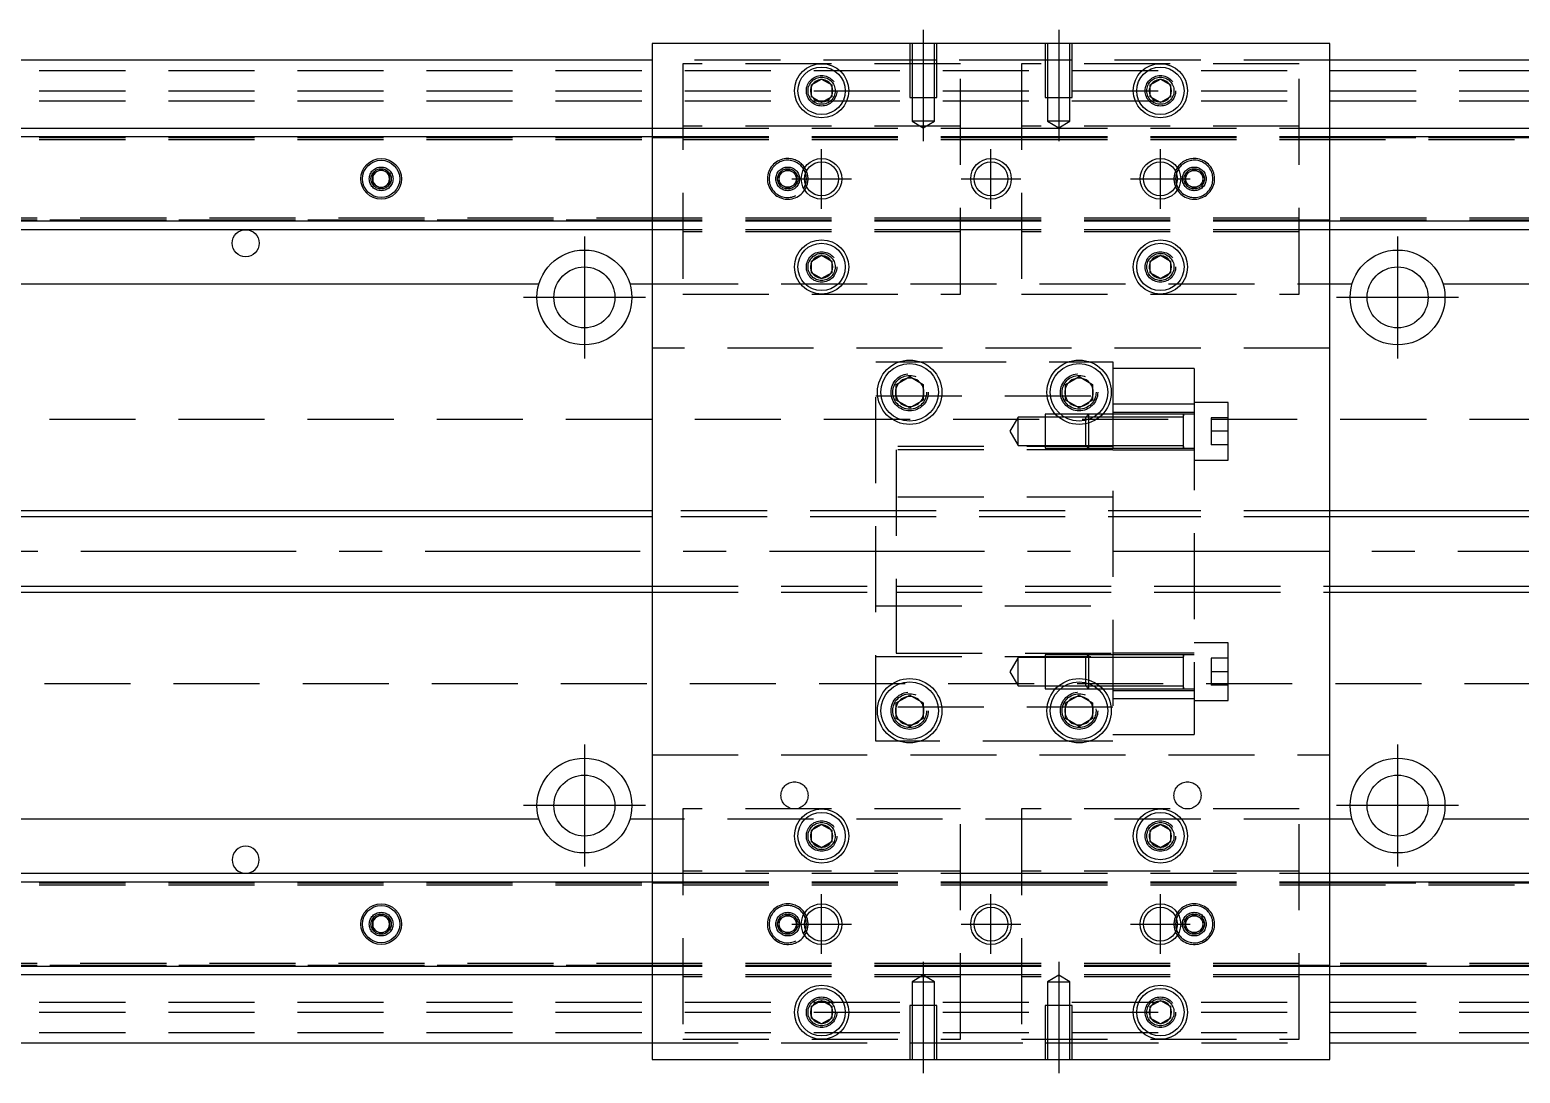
# Model space of a CAD drawing. Extents: x -12 to 879, y -275 to 77.
# Drawn here: x 208.2 to 428.1, y -77 to 77 of the extents above; entities that cross this region are included whole.
import ezdxf

# ---------------------------------------------------------------- set-up
doc = ezdxf.new("R2010")
doc.units = 0
doc.linetypes.add('CENTER', pattern=[50.8, 31.75, -6.35, 6.35, -6.35])
doc.linetypes.add('DASHED', pattern=[19.05, 12.7, -6.35])
doc.layers.get('0').update_dxf_attribs({"linetype": 'CONTINUOUS'})
doc.layers.add('CENTER', color=1, linetype='CENTER')

msp = doc.modelspace()

# ---------------------------------------------------------------- linework, layer by layer
at = {"color": 7, "linetype": 'CONTINUOUS'}
for p, q in [((400, 75), (300, 75)), ((300, 75), (300, -75)), ((400, -75), (400, 75)), ((300, 72.5), (0, 72.5)), ((700, 72.5), (400, 72.5)), ((323.5, 68.87), (325, 69.73)), ((323.5, 67.13), (323.5, 68.87)), ((325, 69.73), (326.5, 68.87)), ((326.5, 68.87), (326.5, 67.13)), ((373.5, 68.87), (375, 69.73)), ((373.5, 67.13), (373.5, 68.87)), ((375, 69.73), (376.5, 68.87)), ((376.5, 68.87), (376.5, 67.13)), ((325, 66.27), (323.5, 67.13)), ((326.5, 67.13), (325, 66.27)), ((375, 66.27), (373.5, 67.13)), ((376.5, 67.13), (375, 66.27)), ((0, 62.5), (300, 62.5)), ((400, 62.5), (700, 62.5)), ((0, 61.25), (300, 61.25)), ((400, 61.25), (700, 61.25)), ((258.75, 55.72), (260, 56.44)), ((258.75, 54.28), (258.75, 55.72)), ((260, 56.44), (261.25, 55.72)), ((261.25, 55.72), (261.25, 54.28)), ((260, 53.56), (258.75, 54.28)), ((261.25, 54.28), (260, 53.56)), ((300, 48.75), (0, 48.75)), ((700, 48.75), (400, 48.75)), ((300, 47.5), (0, 47.5)), ((700, 47.5), (400, 47.5)), ((323.5, 42.87), (325, 43.73)), ((323.5, 41.13), (323.5, 42.87)), ((325, 43.73), (326.5, 42.87)), ((326.5, 42.87), (326.5, 41.13)), ((373.5, 42.87), (375, 43.73)), ((373.5, 41.13), (373.5, 42.87)), ((375, 43.73), (376.5, 42.87)), ((376.5, 42.87), (376.5, 41.13)), ((325, 40.27), (323.5, 41.13)), ((326.5, 41.13), (325, 40.27)), ((375, 40.27), (373.5, 41.13)), ((376.5, 41.13), (375, 40.27)), ((176.71, 39.5), (283.29, 39.5)), ((296.71, 39.5), (300, 39.5)), ((400, 39.5), (403.29, 39.5)), ((416.71, 39.5), (523.29, 39.5)), ((336, 24.65), (338, 25.81)), ((336, 22.35), (336, 24.65)), ((338, 25.81), (340, 24.65)), ((340, 24.65), (340, 22.35)), ((361, 24.65), (363, 25.81)), ((361, 22.35), (361, 24.65)), ((363, 25.81), (365, 24.65)), ((365, 24.65), (365, 22.35)), ((338, 21.19), (336, 22.35)), ((340, 22.35), (338, 21.19)), ((363, 21.19), (361, 22.35)), ((365, 22.35), (363, 21.19)), ((300, 6), (60.5, 6)), ((650, 6), (400, 6)), ((60.5, -6), (300, -6)), ((400, -6), (650, -6)), ((378.4, -15.65), (378.4, -15.25)), ((336, -22.35), (338, -21.19)), ((338, -21.19), (340, -22.35)), ((361, -22.35), (363, -21.19)), ((363, -21.19), (365, -22.35)), ((378.4, -20.25), (378.4, -19.85)), ((336, -24.65), (336, -22.35)), ((340, -22.35), (340, -24.65)), ((361, -24.65), (361, -22.35)), ((365, -22.35), (365, -24.65)), ((338, -25.81), (336, -24.65)), ((340, -24.65), (338, -25.81)), ((363, -25.81), (361, -24.65)), ((365, -24.65), (363, -25.81)), ((283.29, -39.5), (176.71, -39.5)), ((300, -39.5), (296.71, -39.5)), ((403.29, -39.5), (400, -39.5)), ((523.29, -39.5), (416.71, -39.5)), ((323.5, -41.13), (325, -40.27)), ((323.5, -42.87), (323.5, -41.13)), ((325, -40.27), (326.5, -41.13)), ((326.5, -41.13), (326.5, -42.87)), ((373.5, -41.13), (375, -40.27)), ((373.5, -42.87), (373.5, -41.13)), ((375, -40.27), (376.5, -41.13)), ((376.5, -41.13), (376.5, -42.87)), ((325, -43.73), (323.5, -42.87)), ((326.5, -42.87), (325, -43.73)), ((375, -43.73), (373.5, -42.87)), ((376.5, -42.87), (375, -43.73)), ((0, -47.5), (300, -47.5)), ((400, -47.5), (700, -47.5)), ((0, -48.75), (300, -48.75)), ((400, -48.75), (700, -48.75)), ((258.75, -54.28), (260, -53.56)), ((258.75, -55.72), (258.75, -54.28)), ((260, -53.56), (261.25, -54.28)), ((261.25, -54.28), (261.25, -55.72)), ((260, -56.44), (258.75, -55.72)), ((261.25, -55.72), (260, -56.44)), ((300, -61.25), (0, -61.25)), ((700, -61.25), (400, -61.25)), ((300, -62.5), (0, -62.5)), ((700, -62.5), (400, -62.5)), ((323.5, -67.13), (325, -66.27)), ((323.5, -68.87), (323.5, -67.13)), ((325, -66.27), (326.5, -67.13)), ((326.5, -67.13), (326.5, -68.87)), ((373.5, -67.13), (375, -66.27)), ((373.5, -68.87), (373.5, -67.13)), ((375, -66.27), (376.5, -67.13)), ((376.5, -67.13), (376.5, -68.87)), ((325, -69.73), (323.5, -68.87)), ((326.5, -68.87), (325, -69.73)), ((375, -69.73), (373.5, -68.87)), ((376.5, -68.87), (375, -69.73)), ((0, -72.5), (300, -72.5)), ((400, -72.5), (700, -72.5)), ((300, -75), (400, -75))]:
    msp.add_line(p, q, dxfattribs=at)
at = {"color": 3, "linetype": 'DASHED'}
for p, q in [((338, 75), (338, 67)), ((338.35, 75), (338.35, 67)), ((341.65, 67), (341.65, 75)), ((342, 67), (342, 75)), ((358, 75), (358, 67)), ((358.35, 75), (358.35, 67)), ((361.65, 67), (361.65, 75)), ((362, 67), (362, 75)), ((0, 71), (700, 71)), ((338, 72.5), (300, 72.5)), ((345.5, 72), (304.5, 72)), ((304.5, 72), (304.5, 38)), ((342, 72.5), (338, 72.5)), ((358, 72.5), (342, 72.5)), ((345.5, 38), (345.5, 72)), ((395.5, 72), (354.5, 72)), ((354.5, 72), (354.5, 38)), ((362, 72.5), (358, 72.5)), ((400, 72.5), (362, 72.5)), ((395.5, 38), (395.5, 72)), ((323, 68), (323.02, 68.3)), ((376.97, 68.33), (377, 68)), ((0, 68), (700, 68)), ((0, 66.5), (700, 66.5)), ((338, 67), (342, 67)), ((338.35, 67), (338.35, 63.5)), ((341.65, 63.5), (341.65, 67)), ((358, 67), (362, 67)), ((358.35, 67), (358.35, 63.5)), ((361.65, 63.5), (361.65, 67)), ((300, 62.5), (304.5, 62.5)), ((345.5, 62.8), (304.5, 62.8)), ((304.5, 62.5), (345.5, 62.5)), ((341.65, 63.5), (338.35, 63.5)), ((338.35, 63.5), (340, 62.55)), ((340, 62.55), (341.65, 63.5)), ((345.5, 62.5), (354.5, 62.5)), ((395.5, 62.8), (354.5, 62.8)), ((354.5, 62.5), (395.5, 62.5)), ((361.65, 63.5), (358.35, 63.5)), ((358.35, 63.5), (360, 62.55)), ((360, 62.55), (361.65, 63.5)), ((395.5, 62.5), (400, 62.5)), ((0, 61.11), (300, 61.11)), ((0, 61.1), (304.5, 61.1)), ((0, 60.8), (304.5, 60.8)), ((300, 61.25), (304.5, 61.25)), ((300, 61.11), (304.5, 61.11)), ((304.5, 61.25), (345.5, 61.25)), ((304.5, 61.11), (345.5, 61.11)), ((304.5, 61.1), (345.5, 61.1)), ((304.5, 60.8), (345.5, 60.8)), ((345.5, 61.25), (354.5, 61.25)), ((345.5, 61.11), (354.5, 61.11)), ((345.5, 61.1), (354.5, 61.1)), ((345.5, 60.8), (354.5, 60.8)), ((354.5, 61.25), (395.5, 61.25)), ((354.5, 61.11), (395.5, 61.11)), ((354.5, 61.1), (395.5, 61.1)), ((354.5, 60.8), (395.5, 60.8)), ((395.5, 61.25), (400, 61.25)), ((395.5, 61.11), (400, 61.11)), ((395.5, 61.1), (700, 61.1)), ((395.5, 60.8), (700, 60.8)), ((400, 61.11), (700, 61.11)), ((258.5, 55), (258.52, 55.25)), ((318.5, 55), (318.52, 55.25)), ((318.75, 55.72), (320, 56.44)), ((318.75, 54.28), (318.75, 55.72)), ((320, 56.44), (321.25, 55.72)), ((321.25, 55.72), (321.25, 54.28)), ((378.75, 55.72), (380, 56.44)), ((378.75, 54.28), (378.75, 55.72)), ((380, 56.44), (381.25, 55.72)), ((381.25, 55.72), (381.25, 54.28)), ((381.48, 55.26), (381.5, 55)), ((320, 53.56), (318.75, 54.28)), ((321.25, 54.28), (320, 53.56)), ((380, 53.56), (378.75, 54.28)), ((381.25, 54.28), (380, 53.56)), ((304.5, 49.2), (0, 49.2)), ((304.5, 48.9), (0, 48.9)), ((300, 48.89), (0, 48.89)), ((304.5, 48.89), (300, 48.89)), ((304.5, 48.75), (300, 48.75)), ((345.5, 49.2), (304.5, 49.2)), ((345.5, 48.9), (304.5, 48.9)), ((345.5, 48.89), (304.5, 48.89)), ((345.5, 48.75), (304.5, 48.75)), ((354.5, 49.2), (345.5, 49.2)), ((354.5, 48.9), (345.5, 48.9)), ((354.5, 48.89), (345.5, 48.89)), ((354.5, 48.75), (345.5, 48.75)), ((395.5, 49.2), (354.5, 49.2)), ((395.5, 48.9), (354.5, 48.9)), ((395.5, 48.89), (354.5, 48.89)), ((395.5, 48.75), (354.5, 48.75)), ((700, 49.2), (395.5, 49.2)), ((700, 48.9), (395.5, 48.9)), ((400, 48.89), (395.5, 48.89)), ((400, 48.75), (395.5, 48.75)), ((700, 48.89), (400, 48.89)), ((304.5, 47.5), (300, 47.5)), ((345.5, 47.5), (304.5, 47.5)), ((345.5, 47.2), (304.5, 47.2)), ((354.5, 47.5), (345.5, 47.5)), ((395.5, 47.5), (354.5, 47.5)), ((395.5, 47.2), (354.5, 47.2)), ((400, 47.5), (395.5, 47.5)), ((323, 42), (323.03, 42.35)), ((376.97, 42.33), (377, 42)), ((300, 39.5), (400, 39.5)), ((304.5, 38), (345.5, 38)), ((354.5, 38), (395.5, 38)), ((400, 30), (300, 30)), ((333, 28), (336.48, 28)), ((333, -28), (333, 28)), ((336.48, 28), (339.52, 28)), ((339.52, 28), (361.48, 28)), ((361.48, 28), (364.52, 28)), ((364.52, 28), (368, 28)), ((368, 28), (368, -28)), ((380, 27), (368, 27)), ((380, 27), (380, 21.75)), ((333, 23), (368, 23)), ((335.5, 23.5), (335.52, 23.8)), ((360.5, 23.5), (360.52, 23.8)), ((385, 22), (380, 22)), ((385, 13.5), (385, 22)), ((354, 19.85), (352.79, 17.75)), ((354, 15.65), (354, 19.85)), ((358, 19.85), (354, 19.85)), ((358, 20.25), (358, 15.25)), ((359.53, 20.25), (358, 20.25)), ((364, 19.85), (358, 19.85)), ((360.26, 20.25), (359.53, 20.25)), ((364.4, 20.25), (360.26, 20.25)), ((364.4, 20.25), (364, 19.85)), ((364, 19.37), (364, 19.85)), ((365.18, 19.85), (364, 19.85)), ((364.4, 20.25), (364.4, 19.49)), ((365.74, 20.25), (364.4, 20.25)), ((365.74, 20.25), (364.4, 20.25)), ((366.04, 19.85), (365.18, 19.85)), ((366.47, 20.25), (365.74, 20.25)), ((366.47, 20.25), (365.74, 20.25)), ((368, 19.85), (366.04, 19.85)), ((368, 20.25), (366.47, 20.25)), ((368, 20.25), (366.47, 20.25)), ((380, 21.75), (368, 21.75)), ((380, 20.5), (368, 20.5)), ((378.41, 20.25), (368, 20.25)), ((378.4, 19.85), (368, 19.85)), ((378.4, 20), (378.4, 20.25)), ((378.4, 20.25), (378.4, 20)), ((380, 20.25), (378.4, 20.25)), ((378.4, 15.51), (378.4, 20)), ((380, 21.75), (380, -21.75)), ((700, 19.5), (76.9, 19.5)), ((352.79, 17.75), (354, 15.65)), ((364, 18.86), (364, 19.37)), ((364, 15.65), (364, 18.86)), ((364.4, 19.49), (364.4, 18.96)), ((364.4, 18.96), (364.4, 15.25)), ((382.5, 19.75), (382.5, 17.75)), ((385, 19.75), (382.5, 19.75)), ((385, 17.75), (382.5, 17.75)), ((382.5, 17.75), (382.5, 15.75)), ((368, 15.5), (333, 15.5)), ((354, 15.65), (358, 15.65)), ((358, 15.65), (364, 15.65)), ((364, 15.65), (368, 15.65)), ((364, 15.65), (364.4, 15.25)), ((368, 15.65), (378.4, 15.65)), ((378.4, 15.25), (378.4, 15.51)), ((378.4, 15.51), (378.4, 15.25)), ((385, 15.75), (382.5, 15.75)), ((336, 15), (336, -15)), ((368, 15), (336, 15)), ((358, 15.25), (364.4, 15.25)), ((364.4, 15.25), (368, 15.25)), ((364.4, 15.25), (368, 15.25)), ((368, 15.25), (378.41, 15.25)), ((368, 15), (380, 15)), ((378.4, 15.25), (380, 15.25)), ((380, 13.5), (385, 13.5)), ((368, 8), (333, 8)), ((336, 6), (300, 6)), ((336, 5.13), (300, 5.13)), ((380, 6), (336, 6)), ((380, 5.13), (336, 5.13)), ((400, 6), (380, 6)), ((400, 5.13), (380, 5.13)), ((300, -5.12), (336, -5.12)), ((300, -6), (336, -6)), ((336, -5.12), (380, -5.12)), ((336, -6), (380, -6)), ((380, -5.12), (400, -5.12)), ((380, -6), (400, -6)), ((333, -8), (368, -8)), ((336, -15), (368, -15)), ((358, -15.25), (358, -20.25)), ((364.4, -15.25), (358, -15.25)), ((364.4, -15.25), (364, -15.65)), ((364.4, -15.25), (364.4, -18.96)), ((368, -15.25), (364.4, -15.25)), ((368, -15.25), (364.4, -15.25)), ((380, -15), (368, -15)), ((378.41, -15.25), (368, -15.25)), ((378.4, -15.51), (378.4, -15.25)), ((378.4, -15.25), (378.4, -15.51)), ((380, -15.25), (378.4, -15.25)), ((385, -13.5), (380, -13.5)), ((385, -22), (385, -13.5)), ((333, -15.5), (368, -15.5)), ((354, -15.65), (352.79, -17.75)), ((354, -19.85), (354, -15.65)), ((358, -15.65), (354, -15.65)), ((364, -15.65), (358, -15.65)), ((364, -18.86), (364, -15.65)), ((368, -15.65), (364, -15.65)), ((378.4, -15.65), (368, -15.65)), ((378.4, -20), (378.4, -15.51)), ((382.5, -15.75), (382.5, -17.75)), ((385, -15.75), (382.5, -15.75)), ((76.97, -19.5), (700, -19.5)), ((352.79, -17.75), (354, -19.85)), ((364, -19.37), (364, -18.86)), ((364, -19.85), (364, -19.37)), ((364.4, -18.96), (364.4, -19.49)), ((364.4, -19.49), (364.4, -20.25)), ((385, -17.75), (382.5, -17.75)), ((382.5, -17.75), (382.5, -19.75)), ((385, -19.75), (382.5, -19.75)), ((354, -19.85), (358, -19.85)), ((358, -19.85), (364, -19.85)), ((358, -20.25), (359.53, -20.25)), ((359.53, -20.25), (360.26, -20.25)), ((360.26, -20.25), (364.4, -20.25)), ((364, -19.85), (365.18, -19.85)), ((364, -19.85), (364.4, -20.25)), ((364.4, -20.25), (365.74, -20.25)), ((364.4, -20.25), (365.74, -20.25)), ((365.18, -19.85), (366.04, -19.85)), ((365.74, -20.25), (366.47, -20.25)), ((365.74, -20.25), (366.47, -20.25)), ((366.04, -19.85), (368, -19.85)), ((366.47, -20.25), (368, -20.25)), ((366.47, -20.25), (368, -20.25)), ((368, -19.85), (378.4, -19.85)), ((368, -20.25), (378.41, -20.25)), ((368, -20.5), (380, -20.5)), ((380, -21.75), (368, -21.75)), ((380, -21.75), (368, -21.75)), ((378.4, -20.25), (378.4, -20)), ((378.4, -20), (378.4, -20.25)), ((378.4, -20.25), (380, -20.25)), ((380, -21.75), (380, -27)), ((368, -23), (333, -23)), ((335.5, -23.5), (335.52, -23.2)), ((365.48, -23.21), (365.5, -23.5)), ((380, -22), (385, -22)), ((336.48, -28), (333, -28)), ((339.52, -28), (336.48, -28)), ((361.48, -28), (339.52, -28)), ((364.52, -28), (361.48, -28)), ((368, -28), (364.52, -28)), ((368, -27), (380, -27)), ((300, -30), (400, -30)), ((400, -39.5), (300, -39.5)), ((345.5, -38), (304.5, -38)), ((304.5, -38), (304.5, -72)), ((345.5, -72), (345.5, -38)), ((354.5, -38), (354.5, -72)), ((395.5, -38), (354.5, -38)), ((395.5, -72), (395.5, -38)), ((326.97, -41.67), (327, -42)), ((376.97, -41.67), (377, -42)), ((300, -47.5), (304.5, -47.5)), ((345.5, -47.2), (304.5, -47.2)), ((304.5, -47.5), (345.5, -47.5)), ((345.5, -47.5), (354.5, -47.5)), ((395.5, -47.2), (354.5, -47.2)), ((354.5, -47.5), (395.5, -47.5)), ((395.5, -47.5), (400, -47.5)), ((0, -48.89), (300, -48.89)), ((0, -48.9), (304.5, -48.9)), ((0, -49.2), (304.5, -49.2)), ((300, -48.75), (304.5, -48.75)), ((300, -48.89), (304.5, -48.89)), ((304.5, -48.75), (345.5, -48.75)), ((304.5, -48.89), (345.5, -48.89)), ((304.5, -48.9), (345.5, -48.9)), ((304.5, -49.2), (345.5, -49.2)), ((345.5, -48.75), (354.5, -48.75)), ((345.5, -48.89), (354.5, -48.89)), ((345.5, -48.9), (354.5, -48.9)), ((345.5, -49.2), (354.5, -49.2)), ((354.5, -48.75), (395.5, -48.75)), ((354.5, -48.89), (395.5, -48.89)), ((354.5, -48.9), (395.5, -48.9)), ((354.5, -49.2), (395.5, -49.2)), ((395.5, -48.75), (400, -48.75)), ((395.5, -48.89), (400, -48.89)), ((395.5, -48.9), (700, -48.9)), ((395.5, -49.2), (700, -49.2)), ((400, -48.89), (700, -48.89)), ((261.48, -54.74), (261.5, -55)), ((318.75, -54.28), (320, -53.56)), ((318.75, -55.72), (318.75, -54.28)), ((320, -53.56), (321.25, -54.28)), ((321.25, -54.28), (321.25, -55.72)), ((321.48, -54.74), (321.5, -55)), ((378.5, -55), (378.52, -54.75)), ((378.75, -54.28), (380, -53.56)), ((378.75, -55.72), (378.75, -54.28)), ((380, -53.56), (381.25, -54.28)), ((381.25, -54.28), (381.25, -55.72)), ((320, -56.44), (318.75, -55.72)), ((321.25, -55.72), (320, -56.44)), ((380, -56.44), (378.75, -55.72)), ((381.25, -55.72), (380, -56.44)), ((304.5, -60.8), (0, -60.8)), ((304.5, -61.1), (0, -61.1)), ((300, -61.11), (0, -61.11)), ((304.5, -61.11), (300, -61.11)), ((304.5, -61.25), (300, -61.25)), ((345.5, -60.8), (304.5, -60.8)), ((345.5, -61.1), (304.5, -61.1)), ((345.5, -61.11), (304.5, -61.11)), ((345.5, -61.25), (304.5, -61.25)), ((354.5, -60.8), (345.5, -60.8)), ((354.5, -61.1), (345.5, -61.1)), ((354.5, -61.11), (345.5, -61.11)), ((354.5, -61.25), (345.5, -61.25)), ((395.5, -60.8), (354.5, -60.8)), ((395.5, -61.1), (354.5, -61.1)), ((395.5, -61.11), (354.5, -61.11)), ((395.5, -61.25), (354.5, -61.25)), ((700, -60.8), (395.5, -60.8)), ((700, -61.1), (395.5, -61.1)), ((400, -61.11), (395.5, -61.11)), ((400, -61.25), (395.5, -61.25)), ((700, -61.11), (400, -61.11)), ((304.5, -62.5), (300, -62.5)), ((345.5, -62.5), (304.5, -62.5)), ((345.5, -62.8), (304.5, -62.8)), ((340, -62.55), (338.35, -63.5)), ((338.35, -63.5), (340, -63.5)), ((338.35, -63.5), (338.35, -67)), ((341.65, -63.5), (340, -62.55)), ((340, -63.5), (341.65, -63.5)), ((341.65, -67), (341.65, -63.5)), ((354.5, -62.5), (345.5, -62.5)), ((395.5, -62.5), (354.5, -62.5)), ((395.5, -62.8), (354.5, -62.8)), ((360, -62.55), (358.35, -63.5)), ((358.35, -63.5), (360, -63.5)), ((358.35, -63.5), (358.35, -67)), ((361.65, -63.5), (360, -62.55)), ((360, -63.5), (361.65, -63.5)), ((361.65, -67), (361.65, -63.5)), ((400, -62.5), (395.5, -62.5)), ((0, -66.5), (700, -66.5)), ((0, -68), (700, -68)), ((323, -68), (323.02, -67.7)), ((342, -67), (338, -67)), ((338, -67), (338, -75)), ((338.35, -67), (338.35, -75)), ((341.65, -75), (341.65, -67)), ((342, -75), (342, -67)), ((362, -67), (358, -67)), ((358, -67), (358, -75)), ((358.35, -67), (358.35, -75)), ((361.65, -75), (361.65, -67)), ((362, -75), (362, -67)), ((376.97, -67.67), (377, -68)), ((0, -71), (700, -71)), ((300, -72.5), (338, -72.5)), ((304.5, -72), (345.5, -72)), ((338, -72.5), (342, -72.5)), ((342, -72.5), (358, -72.5)), ((354.5, -72), (395.5, -72)), ((358, -72.5), (362, -72.5)), ((362, -72.5), (400, -72.5))]:
    msp.add_line(p, q, dxfattribs=at)
at = {"color": 3, "linetype": 'CONTINUOUS'}
for p, q in [((300, 5.13), (60.5, 5.13)), ((650, 5.13), (400, 5.13)), ((60.5, -5.12), (300, -5.12)), ((400, -5.12), (650, -5.12))]:
    msp.add_line(p, q, dxfattribs=at)
at = {"color": 7, "linetype": 'CONTINUOUS'}
for centre, radius in [((325, 68), 4), ((325, 68), 3.5), ((375, 68), 4), ((375, 68), 3.5), ((260, 55), 3), ((260, 55), 2.75), ((325, 55), 2.5), ((350, 55), 3), ((350, 55), 2.5), ((375, 55), 2.5), ((240, 45.5), 2), ((290, 37.5), 7), ((325, 42), 4), ((325, 42), 3.5), ((375, 42), 4), ((375, 42), 3.5), ((410, 37.5), 7), ((290, 37.5), 4.5), ((410, 37.5), 4.5), ((338, 23.5), 4.75), ((338, 23.5), 4.25), ((363, 23.5), 4.75), ((363, 23.5), 4.25), ((338, -23.5), 4.75), ((338, -23.5), 4.25), ((363, -23.5), 4.75), ((363, -23.5), 4.25), ((290, -37.5), 7), ((410, -37.5), 7), ((290, -37.5), 4.5), ((410, -37.5), 4.5), ((325, -42), 4), ((325, -42), 3.5), ((375, -42), 4), ((375, -42), 3.5), ((260, -55), 3), ((260, -55), 2.75), ((325, -55), 2.5), ((350, -55), 3), ((350, -55), 2.5), ((375, -55), 2.5), ((325, -68), 4), ((325, -68), 3.5), ((375, -68), 4), ((375, -68), 3.5)]:
    msp.add_circle(centre, radius, dxfattribs=at)
at = {"color": 3, "linetype": 'DASHED'}
for centre, radius in [((325, 68), 2.25), ((325, 68), 2), ((375, 68), 2.25), ((375, 68), 2), ((260, 55), 1.75), ((260, 55), 1.5), ((320, 55), 1.75), ((320, 55), 1.5), ((320, 55), 1.25), ((380, 55), 1.75), ((380, 55), 1.5), ((380, 55), 1.25), ((325, 42), 2.25), ((325, 42), 2), ((375, 42), 2.25), ((375, 42), 2), ((338, 23.5), 2.75), ((338, 23.5), 2.5), ((363, 23.5), 2.75), ((363, 23.5), 2.5), ((338, -23.5), 2.75), ((338, -23.5), 2.5), ((363, -23.5), 2.75), ((363, -23.5), 2.5), ((321, -36), 2), ((379, -36), 2), ((325, -42), 2.25), ((325, -42), 2), ((375, -42), 2.25), ((375, -42), 2), ((260, -55), 1.75), ((260, -55), 1.5), ((320, -55), 1.75), ((320, -55), 1.5), ((320, -55), 1.25), ((380, -55), 1.75), ((380, -55), 1.5), ((380, -55), 1.25), ((325, -68), 2.25), ((375, -68), 2.25), ((325, -68), 2), ((375, -68), 2)]:
    msp.add_circle(centre, radius, dxfattribs=at)
at = {"color": 3, "linetype": 'CONTINUOUS'}
for centre in [(325, 55), (375, 55), (325, -55), (375, -55)]:
    msp.add_circle(centre, 3, dxfattribs=at)
at = {"color": 7, "linetype": 'CONTINUOUS'}
for centre, radius, start, end in [((325, 68), 1.65, 155.38, 180), ((325, 68), 1.65, 144.62, 155.38), ((325, 68), 1.65, 95.38, 144.62), ((325, 68), 1.65, 84.62, 95.38), ((325, 68), 1.65, 35.38, 84.62), ((325, 68), 1.65, 24.62, 35.38), ((325, 68), 1.65, 335.38, 24.62), ((375, 68), 1.65, 155.38, 180), ((375, 68), 1.65, 144.62, 155.38), ((375, 68), 1.65, 95.38, 144.62), ((375, 68), 1.65, 84.62, 95.38), ((375, 68), 1.65, 35.38, 84.62), ((375, 68), 1.65, 24.62, 35.38), ((375, 68), 1.65, 335.38, 24.62), ((325, 68), 1.65, 180, 204.62), ((325, 68), 1.65, 204.62, 215.38), ((325, 68), 1.65, 215.38, 264.62), ((325, 68), 1.65, 264.62, 275.38), ((325, 68), 1.65, 275.38, 324.62), ((325, 68), 1.65, 324.62, 335.38), ((375, 68), 1.65, 180, 204.62), ((375, 68), 1.65, 204.62, 215.38), ((375, 68), 1.65, 215.38, 264.62), ((375, 68), 1.65, 264.62, 275.38), ((375, 68), 1.65, 275.38, 324.62), ((375, 68), 1.65, 324.62, 335.38), ((260, 55), 1.25, 120, 180), ((260, 55), 1.25, 180, 240), ((260, 55), 1.25, 60, 120), ((260, 55), 1.25, 0, 60), ((260, 55), 1.25, 300, 0), ((260, 55), 1.25, 240, 300), ((325, 42), 1.65, 155.38, 180), ((325, 42), 1.65, 180, 204.62), ((325, 42), 1.65, 144.62, 155.38), ((325, 42), 1.65, 95.38, 144.62), ((325, 42), 1.65, 84.62, 95.38), ((325, 42), 1.65, 35.38, 84.62), ((325, 42), 1.65, 24.62, 35.38), ((325, 42), 1.65, 335.38, 24.62), ((375, 42), 1.65, 155.38, 180), ((375, 42), 1.65, 180, 204.62), ((375, 42), 1.65, 144.62, 155.38), ((375, 42), 1.65, 95.38, 144.62), ((375, 42), 1.65, 84.62, 95.38), ((375, 42), 1.65, 35.38, 84.62), ((375, 42), 1.65, 24.62, 35.38), ((375, 42), 1.65, 335.38, 24.62), ((325, 42), 1.65, 204.62, 215.38), ((325, 42), 1.65, 215.38, 264.62), ((325, 42), 1.65, 264.62, 275.38), ((325, 42), 1.65, 275.38, 324.62), ((325, 42), 1.65, 324.62, 335.38), ((375, 42), 1.65, 204.62, 215.38), ((375, 42), 1.65, 215.38, 264.62), ((375, 42), 1.65, 264.62, 275.38), ((375, 42), 1.65, 275.38, 324.62), ((375, 42), 1.65, 324.62, 335.38), ((338, 23.5), 2.1, 137.7528, 162.2472), ((338, 23.5), 2.1, 102.2472, 137.7528), ((338, 23.5), 2.1, 77.7528, 102.2472), ((338, 23.5), 2.1, 42.2472, 77.7528), ((338, 23.5), 2.1, 17.7528, 42.2472), ((363, 23.5), 2.1, 137.7528, 162.2472), ((363, 23.5), 2.1, 102.2472, 137.7528), ((363, 23.5), 2.1, 77.7528, 102.2472), ((363, 23.5), 2.1, 42.2472, 77.7528), ((363, 23.5), 2.1, 17.7528, 42.2472), ((338, 23.5), 2.1, 162.2472, 180), ((338, 23.5), 2.1, 180, 197.7528), ((338, 23.5), 2.1, 197.7528, 222.2472), ((338, 23.5), 2.1, 222.2472, 257.7528), ((338, 23.5), 2.1, 282.2472, 317.7528), ((338, 23.5), 2.1, 317.7528, 342.2472), ((338, 23.5), 2.1, 342.2472, 17.7528), ((363, 23.5), 2.1, 162.2472, 180), ((363, 23.5), 2.1, 180, 197.7528), ((363, 23.5), 2.1, 197.7528, 222.2472), ((363, 23.5), 2.1, 222.2472, 257.7528), ((363, 23.5), 2.1, 282.2472, 317.7528), ((363, 23.5), 2.1, 317.7528, 342.2472), ((363, 23.5), 2.1, 342.2472, 17.7528), ((338, 23.5), 2.1, 257.7528, 282.2472), ((363, 23.5), 2.1, 257.7528, 282.2472), ((338, -23.5), 2.1, 102.2472, 137.7528), ((338, -23.5), 2.1, 77.7528, 102.2472), ((338, -23.5), 2.1, 42.2472, 77.7528), ((363, -23.5), 2.1, 102.2472, 137.7528), ((363, -23.5), 2.1, 77.7528, 102.2472), ((363, -23.5), 2.1, 42.2472, 77.7528), ((338, -23.5), 2.1, 162.2472, 180), ((338, -23.5), 2.1, 180, 197.7528), ((338, -23.5), 2.1, 137.7528, 162.2472), ((338, -23.5), 2.1, 197.7528, 222.2472), ((338, -23.5), 2.1, 17.7528, 42.2472), ((338, -23.5), 2.1, 317.7528, 342.2472), ((338, -23.5), 2.1, 342.2472, 17.7528), ((363, -23.5), 2.1, 162.2472, 180), ((363, -23.5), 2.1, 180, 197.7528), ((363, -23.5), 2.1, 137.7528, 162.2472), ((363, -23.5), 2.1, 197.7528, 222.2472), ((363, -23.5), 2.1, 17.7528, 42.2472), ((363, -23.5), 2.1, 317.7528, 342.2472), ((363, -23.5), 2.1, 342.2472, 17.7528), ((338, -23.5), 2.1, 222.2472, 257.7528), ((338, -23.5), 2.1, 257.7528, 282.2472), ((338, -23.5), 2.1, 282.2472, 317.7528), ((363, -23.5), 2.1, 222.2472, 257.7528), ((363, -23.5), 2.1, 257.7528, 282.2472), ((363, -23.5), 2.1, 282.2472, 317.7528), ((325, -42), 1.65, 155.38, 180), ((325, -42), 1.65, 144.62, 155.38), ((325, -42), 1.65, 95.38, 144.62), ((325, -42), 1.65, 84.62, 95.38), ((325, -42), 1.65, 35.38, 84.62), ((325, -42), 1.65, 24.62, 35.38), ((325, -42), 1.65, 335.38, 24.62), ((375, -42), 1.65, 155.38, 180), ((375, -42), 1.65, 144.62, 155.38), ((375, -42), 1.65, 95.38, 144.62), ((375, -42), 1.65, 84.62, 95.38), ((375, -42), 1.65, 35.38, 84.62), ((375, -42), 1.65, 24.62, 35.38), ((375, -42), 1.65, 335.38, 24.62), ((240, -45.5), 2, 90, 270), ((240, -45.5), 2, 270, 90), ((325, -42), 1.65, 180, 204.62), ((325, -42), 1.65, 204.62, 215.38), ((325, -42), 1.65, 215.38, 264.62), ((325, -42), 1.65, 264.62, 275.38), ((325, -42), 1.65, 275.38, 324.62), ((325, -42), 1.65, 324.62, 335.38), ((375, -42), 1.65, 180, 204.62), ((375, -42), 1.65, 204.62, 215.38), ((375, -42), 1.65, 215.38, 264.62), ((375, -42), 1.65, 264.62, 275.38), ((375, -42), 1.65, 275.38, 324.62), ((375, -42), 1.65, 324.62, 335.38), ((260, -55), 1.25, 120, 180), ((260, -55), 1.25, 60, 120), ((260, -55), 1.25, 0, 60), ((260, -55), 1.25, 180, 240), ((260, -55), 1.25, 240, 300), ((260, -55), 1.25, 300, 0), ((325, -68), 1.65, 155.38, 180), ((325, -68), 1.65, 180, 204.62), ((325, -68), 1.65, 144.62, 155.38), ((325, -68), 1.65, 95.38, 144.62), ((325, -68), 1.65, 84.62, 95.38), ((325, -68), 1.65, 35.38, 84.62), ((325, -68), 1.65, 24.62, 35.38), ((325, -68), 1.65, 335.38, 24.62), ((375, -68), 1.65, 155.38, 180), ((375, -68), 1.65, 180, 204.62), ((375, -68), 1.65, 144.62, 155.38), ((375, -68), 1.65, 95.38, 144.62), ((375, -68), 1.65, 84.62, 95.38), ((375, -68), 1.65, 35.38, 84.62), ((375, -68), 1.65, 24.62, 35.38), ((375, -68), 1.65, 335.38, 24.62), ((325, -68), 1.65, 204.62, 215.38), ((325, -68), 1.65, 215.38, 264.62), ((325, -68), 1.65, 264.62, 275.38), ((325, -68), 1.65, 275.38, 324.62), ((325, -68), 1.65, 324.62, 335.38), ((375, -68), 1.65, 204.62, 215.38), ((375, -68), 1.65, 215.38, 264.62), ((375, -68), 1.65, 264.62, 275.38), ((375, -68), 1.65, 275.38, 324.62), ((375, -68), 1.65, 324.62, 335.38)]:
    msp.add_arc(centre, radius, start, end, dxfattribs=at)
at = {"color": 3, "linetype": 'DASHED'}
for centre, radius, start, end in [((320, 55), 3, 90, 326.4427), ((320, 55), 2.75, 31.0388, 328.9612), ((320, 55), 3, 33.5573, 90), ((380, 55), 3, 213.5573, 90), ((380, 55), 3, 90, 146.4427), ((380, 55), 2.75, 0, 148.9612), ((320, 55), 2.75, 16.8991, 31.0388), ((320, 55), 3, 22.3316, 33.5573), ((320, 55), 2.75, 0, 16.8991), ((320, 55), 2.75, 343.1009, 0), ((320, 55), 3, 337.6684, 22.3316), ((380, 55), 3, 157.6684, 202.3316), ((380, 55), 3, 146.4427, 157.6684), ((380, 55), 2.75, 163.1009, 196.8991), ((380, 55), 2.75, 148.9612, 163.1009), ((380, 55), 2.75, 211.0388, 0), ((320, 55), 2.75, 328.9612, 343.1009), ((320, 55), 3, 326.4427, 337.6684), ((380, 55), 3, 202.3316, 213.5573), ((380, 55), 2.75, 196.8991, 211.0388), ((320, -55), 3, 90, 326.4427), ((320, -55), 2.75, 31.0388, 328.9612), ((320, -55), 3, 33.5573, 90), ((380, -55), 3, 213.5573, 90), ((380, -55), 3, 90, 146.4427), ((380, -55), 2.75, 0, 148.9612), ((320, -55), 2.75, 16.8991, 31.0388), ((320, -55), 3, 22.3316, 33.5573), ((320, -55), 2.75, 0, 16.8991), ((320, -55), 3, 337.6684, 22.3316), ((380, -55), 3, 157.6684, 202.3316), ((380, -55), 3, 146.4427, 157.6684), ((380, -55), 2.75, 163.1009, 196.8991), ((380, -55), 2.75, 148.9612, 163.1009), ((320, -55), 2.75, 328.9612, 343.1009), ((320, -55), 3, 326.4427, 337.6684), ((320, -55), 2.75, 343.1009, 0), ((380, -55), 3, 202.3316, 213.5573), ((380, -55), 2.75, 196.8991, 211.0388), ((380, -55), 2.75, 211.0388, 0)]:
    msp.add_arc(centre, radius, start, end, dxfattribs=at)
at = {"layer": 'CENTER', "color": 1, "linetype": 'CENTER'}
for p, q in [((340, 77), (340, 60.55)), ((360, 77), (360, 60.55)), ((325, 50.6), (325, 59.4)), ((350, 50.6), (350, 59.4)), ((375, 50.6), (375, 59.4)), ((320.6, 55), (329.4, 55)), ((345.6, 55), (354.4, 55)), ((370.6, 55), (379.4, 55)), ((290, 46.5), (290, 28.5)), ((410, 46.5), (410, 28.5)), ((299, 37.5), (281, 37.5)), ((419, 37.5), (401, 37.5)), ((755.44, 0), (-11.8, 0)), ((290, -28.5), (290, -46.5)), ((410, -28.5), (410, -46.5)), ((299, -37.5), (281, -37.5)), ((419, -37.5), (401, -37.5)), ((325, -59.4), (325, -50.6)), ((350, -59.4), (350, -50.6)), ((375, -59.4), (375, -50.6)), ((320.6, -55), (329.4, -55)), ((345.6, -55), (354.4, -55)), ((370.6, -55), (379.4, -55)), ((340, -60.55), (340, -77)), ((360, -60.55), (360, -77))]:
    msp.add_line(p, q, dxfattribs=at)

doc.saveas('drawing.dxf')
